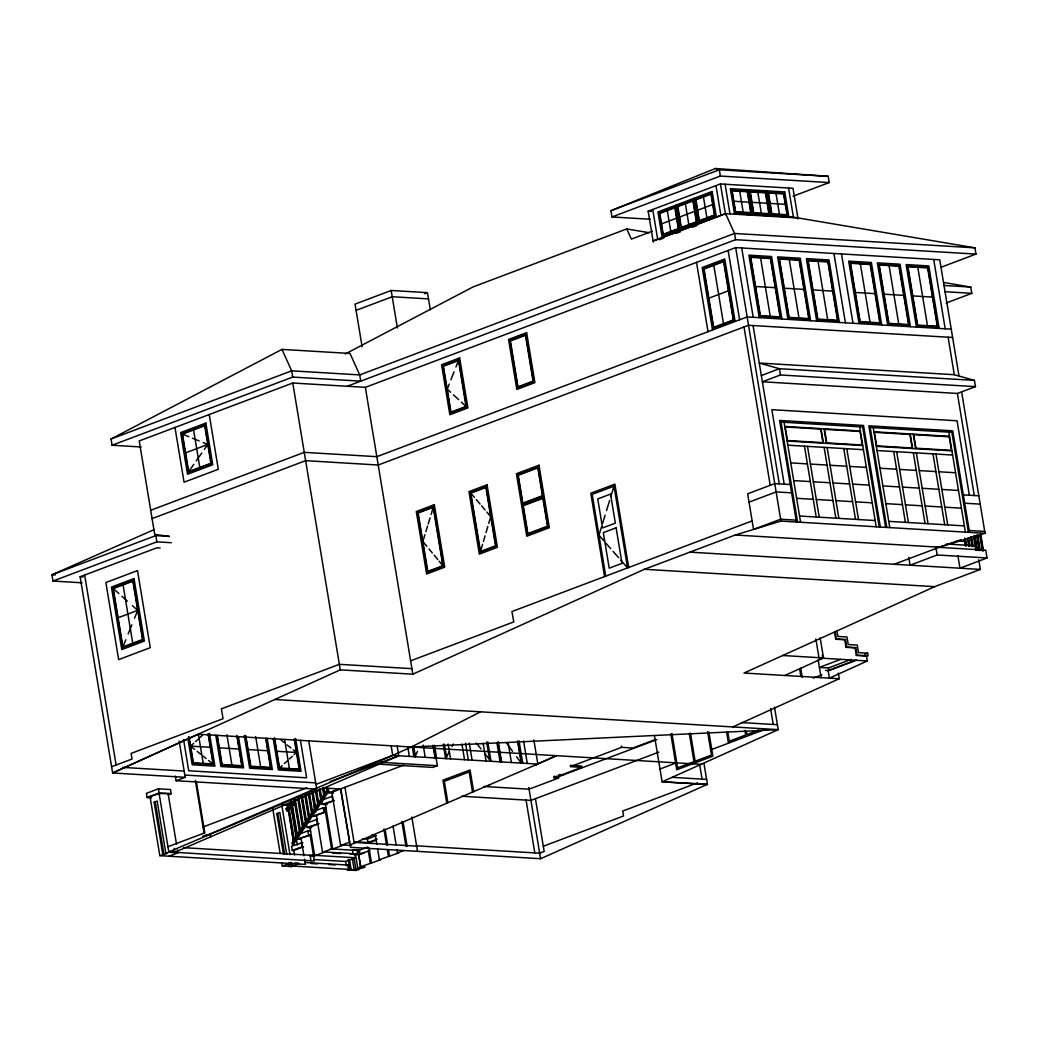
<?xml version="1.0" encoding="UTF-8"?>
<svg xmlns="http://www.w3.org/2000/svg" width="1039" height="1039" viewBox="0 0 1039 1039"><rect width="100%" height="100%" fill="white"/><g stroke="black" fill="none" stroke-linecap="round" stroke-linejoin="round"><path stroke-width="1.5" d="M431.107 514.474L433.198 507.344L418.146 513.019L427.795 571.359L442.848 565.671L433.198 507.344M480.486 551.475L470.823 493.135L485.888 487.46L495.538 545.787L480.486 551.475L482.564 544.384M483.421 541.475L485.057 535.903M486.031 532.578L487.811 526.513M488.707 523.461L490.707 516.63L486.81 512.019M424.925 534.682L422.847 541.488L426.86 546.319M425.86 531.617L427.561 526.085M428.211 523.916L430.068 517.877M601.503 526.955L598.958 535.254L603.789 540.774M602.659 523.175L605.127 515.123M606.516 510.63L609.594 500.564M610.906 496.304L614.023 486.135L592.191 494.382L605.724 576.138M449.225 384.066L447.225 389.17L450.588 392.248M450.913 379.78L454.043 371.845M455.926 367.066L458.485 360.572L443.419 366.26L451.017 412.093L466.069 406.405L458.485 360.572M122.94 646.92L113.29 588.594L132.862 581.204L142.512 639.53L122.94 646.92L125.836 639.751M128.161 633.972L131.849 624.829M134.499 618.257L137.68 610.374L132.421 605.672M417.483 751.34L415.029 756.743L413.262 746.028M449.342 751.574L445.64 758.574L443.25 744.158M452.056 746.47L453.368 743.976M288.569 808.368L293.634 842.551L288.089 809.082M296.66 837.902L297.699 837.2L296.66 837.902L291.128 804.511M299.687 833.252L300.739 832.551L299.687 833.252L294.167 799.926M302.713 828.603L303.765 827.901L302.713 828.603L297.738 798.51M305.7 823.953L306.791 823.252L305.7 823.953L301.245 797.082M308.778 819.303L309.817 818.602L308.778 819.303L304.856 795.64M321.376 799.978L320.895 800.718L319.077 789.757M326.908 787.575L326.947 791.419L326.441 788.302M312.375 814.693L312.856 813.966M318.908 804.667L318.428 805.394L316.012 790.523M324.493 796.108L323.103 787.523M288.881 810.641L286.621 810.836L286.257 808.641L291.323 801.004M293.569 801.212L287.374 810.55L286.894 807.667M288.803 810.017L289.284 809.29L294.219 839.057M295.972 799.965L288.894 810.706M291.92 842.85L327.83 788.744M329.09 788.419L292.543 843.46L294.271 843.213L292.673 842.564L294.18 842.655M293.427 842.941L296.128 838.876M307.804 821.291L309.596 818.589M328.831 791.173L293.634 844.175L292.128 844.084M188.695 471.602L210.891 463.225L204.683 425.73L182.487 434.107L188.695 471.602L193.799 464.342M196.189 460.952L201.787 453.004M204.332 449.38L207.787 444.471L203.215 442.601M194.67 749.379L190.631 746.132L193.67 743.34M195.514 741.651L198.137 739.249M199.904 737.625L202.254 735.469M274.543 737.651L279.556 767.951L282.192 765.535M284.322 763.587L286.959 761.171M289.387 758.938L292.284 756.288M293.972 754.743L296.453 752.457L293.154 749.807M111.043 439.003L281.972 349.39L350 353.455L359.715 374.91L360.754 381.157L292.725 377.079L112.069 445.25L111.043 439.003L291.686 370.832L359.715 374.91L734.573 233.45L974.933 247.84L975.972 254.087L941.347 267.153M345.247 353.961L473.2 286.868L626.764 228.931L649.154 232.71M205.345 836.005L392.729 755.405L411.327 746.976L480.576 711.832M961.62 391.859L985.037 533.306L780.951 521.084L735.274 535.007L644.427 569.281L412.834 674.194L340.273 669.856L112.628 772.977L80.133 576.749L156.915 547.787L160.136 547.969M556.449 755.665L535.436 765.003L556.19 755.782M978.777 559.813L980.361 569.424L934.684 586.658L744.002 673.038L839.239 678.727L838.304 673.103M784.822 675.48L823.498 657.947L820.148 637.712M836.914 630.504L837.902 636.452L846.967 636.998L848.227 644.544L857.292 645.089L858.539 652.635L867.617 653.18L868.046 655.817L857.071 655.154L855.824 647.609L846.746 647.063L845.499 639.505L836.434 638.972L835.2 631.53L834.447 631.803L835.681 639.245L844.746 639.79L845.993 647.349L855.071 647.881L856.318 655.44L866.539 656.051L867.357 660.973L829.408 678.142L828.148 670.532L856.201 659.947M732.859 726.923L839.239 678.727M340.441 788.991L350.533 847.343L540.579 858.721L707.416 784.328L662.103 781.822L654.453 735.638M154.149 529.591L51.95 574.801L52.989 581.048L82.133 582.801M308.739 740.82L316.739 789.146L168.786 851.876L174.838 852.253L398.781 755.769L397.184 746.158M349.727 845.045L537.838 763.938M398.781 755.769L330.259 781.523M650.388 219.255L611.971 216.956L610.932 210.696L715.416 168.513L828.174 176.318L829.2 182.565L793.082 196.202M167.928 846.733L204.813 832.81L196.332 781.575M725.573 213.592L653.102 240.996L725.599 213.644L797.9 217.917M430.315 309.83L427.458 292.647L391.183 290.478L355.052 304.102L362.117 346.753M610.932 210.696L719.326 169.799L828.174 176.318M356.091 310.362L392.223 296.725L428.497 298.894M611.971 216.956L720.365 176.046L829.2 182.565M424.457 293.777L427.458 292.647M653.271 242.009L648.18 211.216L720.443 183.955L793.004 188.293L798.069 218.93M661.518 223.866L676.571 218.177M679.571 217.047L694.636 211.359M697.637 210.229L712.702 204.54M652.453 231.165L631.374 239.113L626.764 228.931M659.336 239.723L663.856 238.022M675.895 233.476L680.415 231.775M692.455 227.229L696.974 225.528M958.971 375.858L939.763 259.815L735.677 247.607L365.351 387.352L292.777 383.014L139.226 440.952L154.694 534.384L155.824 535.605L156.863 541.851L171.305 542.722M347.208 386.261L735.599 239.697L975.972 254.087M185.591 452.861L207.787 444.471M708.858 298.193L728.43 290.803M150.707 510.279L304.258 452.342L376.819 456.679L747.158 316.934L951.243 329.155M152.084 518.617L305.635 460.667L378.196 465.017L748.535 325.272L952.62 337.48M52.989 581.048L156.863 541.851M946.126 303.024L971.803 293.323L970.777 287.076L943.568 282.478M118.121 617.75L137.68 610.374M761.34 375.534L779.406 368.715L974.426 380.391L975.452 386.638L957.4 393.456L762.379 381.781L780.445 374.975L975.452 386.638M522.578 503.772L542.89 496.11M522.825 505.331L543.15 497.668M749.028 502.149L776.12 491.928L791.614 492.85M752.132 520.903L511.928 611.542L513.786 621.906L410.626 660.83M111.589 766.73L132.057 759.002L131.122 753.405L223.047 718.715L221.411 708.819L339.35 664.324L411.912 668.661M175.383 776.042L176.149 780.731L185.189 777.315L179.176 741.015M168.214 794.835L171.227 793.692L170.539 789.536L158.448 788.809L146.408 793.354L147.096 797.523L151.629 797.783M147.096 797.523L159.136 792.978L171.227 793.692M148.603 796.952L159.136 793.627L168.85 852.266L177.916 852.811L177.435 849.863M157.629 793.536L169.721 793.601M162.863 854.798L154.149 802.147L157.162 801.017L165.837 853.396L166.967 853.474L159.811 855.668L150.11 797.043M689.857 552.151L894.189 564.255L939.36 547.215L985.037 533.306M203.047 826.979L306.856 787.809M315.96 784.38L392.729 755.405L537.851 764.094L533.864 740.002M935.866 547.176L985.751 550.163L987.05 557.969L937.165 554.982L910.06 565.216L908.774 557.398M202.579 836.304L207.099 834.603M165.837 853.396L168.85 852.266M292.375 805.706L293.881 805.134L293.414 802.355M286.257 808.641L287.011 808.355M328.103 788.562L328.805 792.731L339.337 788.757M286.322 809.03L287.076 808.745M403.677 765.133L331.818 792.25L340.636 845.538L341.779 845.616L332.74 849.019L325.272 803.887L334.298 800.485L322.246 804.368L321.558 800.199L332.48 796.251M283.504 854.045L276.803 813.589L279.816 812.459L286.764 854.461M168.889 856.214L177.916 852.811M316.622 816.057L313.44 815.862L312.752 811.693L323.285 807.719L325.934 807.887M987.05 557.969L959.958 568.19L957.88 555.696M436.094 758.054L437.354 765.704L432.847 767.405L379.469 764.21M313.44 815.862L325.48 811.979L316.453 815.394L322.571 852.357L323.713 852.435L314.674 855.837L310.09 855.565M317.116 819.381L306.193 823.33L306.895 827.499L311.726 827.797M306.895 827.499L318.934 823.615L309.908 827.031L314.674 855.837M310.57 831.018L307.921 830.862L297.388 834.837L298.076 839.005L301.258 839.2M298.076 839.005L310.129 835.122L314.401 860.98L168.786 851.902M299.583 838.434L310.129 835.122M835.681 639.245L836.434 638.972M302.881 842.59L291.582 846.188L292.284 850.357L293.79 850.447L294.569 855.136M844.746 639.79L845.499 639.505M292.284 850.357L302.44 846.681M293.037 850.733L303.57 846.759M845.993 647.349L846.746 647.063M855.071 647.881L855.824 647.609M281.764 862.877L282.296 866.071L291.323 862.669M310.479 856.578L313.492 855.448M322.571 852.357L331.61 848.954L324.791 807.81M340.636 845.538L349.675 842.135L340.844 788.848M288.946 862.902L289.465 866.006L288.335 866.435L291.362 866.617L298.881 863.773M840.473 659.453L819.407 667.415L828.473 667.947L851.058 659.427M362.624 838.746L367.39 839.031L376.43 835.616M856.318 655.44L857.071 655.154M864.604 654.323L867.617 653.18M366.572 843.097L377.118 839.122M655.505 739.495L632.92 748.015L621.582 747.34L570.398 766.652L581.736 767.327L581.528 766.029L570.19 765.353M375.611 840.356L368.092 843.187L367.39 839.031M825.511 670.376L828.914 670.584L856.006 660.362M813.173 678.103L821.875 674.818M357.819 850.149L357.065 850.434L357.754 854.603L369.806 850.72M330.272 848.837L358.585 850.525L367.715 847.084M553.865 776.471L554.086 777.769L581.736 767.327M656.817 739.599L558.969 776.523L555.943 776.341M558.398 776.743L558.618 778.042L529.072 789.185L483.875 786.484M350.039 854.136L359.273 854.694L364.221 852.824M313.804 859.552L345.61 861.448L355.39 857.759L354.728 853.759L353.221 854.331L352.533 850.162L359.338 850.24L360.026 854.409L358.507 854.318L360.585 866.812L365.118 867.084L357.961 869.292L355.377 853.733M352.39 858.993L354.182 869.89L347.013 869.942L348.52 869.383L347.805 865.045L346.299 865.617L345.61 861.448M658.882 752.106L530.929 800.394L461.654 796.238M377.599 848.85L379.391 859.708L380.534 859.773L359.832 867.097L360.962 867.162M379.391 859.708L398.599 852.967L397.456 852.889L396.937 849.733M397.456 852.889L403.483 850.616M361.715 866.877L354.182 869.721L292.868 866.045L292.388 863.162M354.182 869.89L353.052 870.305L356.078 870.487L359.091 869.357L357.961 869.292M758.743 730.092L746.833 734.586L746.327 731.508M659.986 769.016L675.636 763.107M711.767 749.483L763.094 730.105M697.572 782.809L622.712 811.056L623.53 815.979L543.319 846.253M940.113 546.93L960.932 539.696M411.34 747.002L778.211 729.651L774.484 707.169M733.898 201.254L749.015 202.163M752.028 202.345L767.146 203.254M770.172 203.423L785.289 204.332M648.18 211.216L651.401 211.411M943.646 285.452L970.777 287.076M944.685 291.699L971.803 293.323M755.587 286.504L775.237 287.673M784.315 288.219L803.965 289.4M812.654 289.92L832.681 291.115M855.357 292.478L875.02 293.647M884.085 294.193L903.735 295.375M912.424 295.894L932.464 297.089M974.426 380.391L954.296 374.702L759.275 363.04L779.406 368.715L780.445 374.975M784.744 426.432L860.331 430.964M873.929 431.769L949.516 436.302M787.159 441.017L862.747 445.549M876.345 446.354L951.932 450.887M787.848 445.186L863.435 449.705M877.033 450.523L952.62 455.043M790.77 462.887L807.407 463.888M810.433 464.069L827.057 465.069M830.083 465.251L846.707 466.238M849.733 466.42L866.357 467.42M879.968 468.225L896.592 469.225M899.618 469.407L916.255 470.407M919.268 470.589L935.905 471.576M938.918 471.758L955.555 472.758M793.705 480.602L810.342 481.589M813.355 481.771L829.992 482.771M833.018 482.953L849.642 483.953M852.668 484.135L869.292 485.122M882.903 485.94L899.527 486.927M902.553 487.109L919.177 488.109M922.203 488.291L938.827 489.291M941.854 489.473L958.49 490.46M790.237 484.525L774.743 483.59L747.651 493.811L753.548 529.435L780.64 519.214L796.134 520.136M963.335 494.876L978.829 495.798M112.069 445.25L141.226 446.991M964.712 503.214L980.206 504.136M796.64 498.304L813.264 499.304M816.29 499.486L832.914 500.473M835.94 500.655L852.577 501.655M855.591 501.837L872.228 502.837M885.825 503.642L902.462 504.642M905.489 504.824L922.113 505.811M925.139 505.993L941.763 506.993M944.789 507.175L961.413 508.175M799.575 516.019L875.15 520.539M888.761 521.357L964.348 525.877M969.231 530.5L984.725 531.423M959.244 540.825L965.205 541.176M957.062 540.864L965.101 541.358L965.88 546.033M946.464 544.02L975.426 545.761L976.205 550.449M735.274 535.007L939.36 547.215M894.189 564.255L980.361 569.424M644.427 569.281L934.684 586.658M55.184 574.996L51.95 574.801L155.824 535.605L169.435 536.423L154.694 534.384M80.133 576.749L83.159 576.931M782.679 655.505L823.498 657.947L818.148 659.856L821.096 677.649M741.547 722.573L777.393 724.715M274.803 699.507L778.211 729.651L662.103 781.822L707.455 784.536L703.987 763.6M701.585 764.366L198.176 734.248L112.628 772.977L185.189 777.315M190.631 746.132L210.281 747.301M219.359 747.846L239.009 749.028M248.074 749.574L267.724 750.742M276.803 751.288L296.453 752.457M672.233 777.341L706.598 779.393M380.793 762.314L437.354 765.704M558.943 774.549L563.476 774.821M554.086 777.769L558.618 778.042M208.034 733.664L213.047 763.977L193.397 762.795L189.124 737.041M279.556 767.951L299.206 769.133L294.193 738.833M489.304 785.328L487.473 786.12M122.602 767.392L184.15 771.068M184.812 775.055L315.713 782.886M324.272 788.017L340.883 789.017M176.149 780.731L316.739 789.146M328.805 792.731L333.571 793.017M322.246 804.368L327.09 804.654M284.803 804.589L289.336 804.861M287.829 805.433L281.79 805.069L289.998 854.668M288.387 807.524L288.167 806.589M154.149 802.147L155.292 802.225L163.954 854.603M312.752 811.693L315.934 811.888M276.803 813.589L277.933 813.667L284.634 854.11M372.053 834.694L375.287 834.888L376.832 844.2M355.325 841.772L368.079 842.538M416.613 845.824L539.67 853.188L544.176 851.473L535.436 798.679M354.455 842.421L416.665 846.149M294.102 841.811L294.466 840.629M341.558 844.902L351.156 845.473M322.934 851.863L359.26 854.032M332.558 853.097L340.506 853.577M312.453 855.188L355.39 857.759M183.409 847.655L314.622 855.513M304.869 862.474L347.805 865.045M311.31 863.526L317.674 863.903M328.805 864.565L335.168 864.955M294.725 862.864L298.881 863.123M159.811 855.668L305.375 864.383L304.505 859.175M289.465 866.006L282.296 866.071M867.357 660.973L822.745 658.232L822.278 655.401M790.185 216.606L974.933 247.84M715.416 168.513L719.326 169.799L720.365 176.046M182.487 434.107L188.89 436.731M192.423 438.185L199.202 440.952M208.514 760.496L213.047 763.977M281.075 740.106L284.011 742.456M287.076 744.924L290.92 748.015M197.111 751.34L200.605 754.145M202.956 756.028L206.073 758.535M113.29 588.594L118.875 593.581M121.927 596.308L127.355 601.152M453.407 394.833L458.641 399.612M461.368 402.119L466.069 406.405M605.997 543.293L610.685 548.644M613.075 551.371L618.647 557.722M620.815 560.216L627.556 567.904L614.023 486.135M470.823 493.135L474.446 497.408M476.291 499.603L480.044 504.032M481.602 505.876L485.07 509.967M429.003 548.917L432.289 552.904M434.172 555.19L437.757 559.502M439.133 561.177L442.848 565.671M476.239 743.002L481.044 748.95M484.875 753.704L490.992 761.288L487.811 742.067M506.162 742.521L512.578 751.288M516.578 756.756L521.227 763.094L517.565 741.002M725.56 213.553L734.573 233.45L735.599 239.697M281.972 349.39L291.686 370.832L292.725 377.079M948.088 337.207L954.296 374.702M957.4 393.456L974.296 495.538M980.634 533.488L983.491 550.761M980.322 535.02L982.933 550.735M980.309 535.098L982.673 549.384M979.738 535.072L982.362 550.943M933.71 259.451L945.191 328.792M977.66 534.812L980.232 550.345M977.089 534.773L979.66 550.54M976.751 536.384L979.089 550.514M969.374 495.239L957.049 420.769L771.86 409.678L784.198 484.161M974.803 535.825L977.18 550.215M974.582 535.592L976.946 549.865M974.024 535.553L976.374 550.047M939.139 328.428L928.801 265.932L906.125 264.568L916.463 327.064M973.686 537.202L975.816 550.008M971.608 536.942L973.166 546.358M971.049 536.903L972.608 546.579M970.465 537.02L972.036 546.54M969.543 532.371L952.724 430.821L868.825 425.795L885.644 527.357M968.4 532.306L951.854 432.315L870.214 427.432L886.774 527.422M968.621 538.176L969.906 545.943M968.049 538.137L969.335 546.137M967.465 538.267L968.764 546.111M948.828 432.133L965.387 532.124M965.569 539.111L966.621 545.462M965.01 539.085L966.062 545.423M964.699 538.085L966.049 545.644M964.426 539.202L965.491 545.605M917.801 267.335L927.463 325.662M935.996 454.056L947.724 524.877M932.97 453.874L944.698 524.695M910.424 326.714L900.073 264.218L877.397 262.854L887.748 325.35M936.126 548.735L937.165 554.982M889.085 265.62L898.735 323.947M913.242 434.133L915.645 448.705M916.346 452.874L928.061 523.708M910.216 433.951L912.632 448.523M913.32 452.692L925.048 523.526M881.695 324.986L871.357 262.49L848.681 261.14L859.019 323.636M896.683 451.705L908.411 522.526M893.67 451.523L905.385 522.344M860.357 263.893L870.02 322.233M873.241 427.613L889.8 527.604M841.499 253.945L852.98 323.272M880.345 527.033L863.539 425.483L779.64 420.457L796.445 522.02M833.94 253.49L845.421 322.817M879.215 526.968L862.656 426.977L781.029 422.094L797.575 522.085M859.643 426.795L876.189 526.786M839.369 322.454L829.018 259.958L806.342 258.607L816.693 321.103M818.031 261.36L827.693 319.687M846.798 448.718L858.526 519.539M843.772 448.536L855.5 519.357M810.654 320.739L800.303 258.243L777.627 256.88L787.978 319.376M788.575 188.033L793.484 217.645M824.044 428.795L826.46 443.367M827.148 447.536L838.876 518.37M821.018 428.613L823.433 443.185M824.122 447.354L835.85 518.188M789.302 259.646L798.965 317.973M776.003 193.462L779.458 214.294M766.587 190.838L770.73 215.839M807.498 446.367L819.226 517.188M804.472 446.186L816.199 517.006M781.925 319.012L771.574 256.516L748.898 255.165L759.249 317.661M757.873 192.384L761.314 213.216M760.587 257.932L770.237 316.259M828.473 667.947L828.914 670.584M748.457 189.747L752.587 214.748M784.055 422.276L800.601 522.266M815.875 638.998L818.966 657.674M739.729 191.293L743.171 212.125M741.729 247.97L753.197 317.298M753.067 325.545L779.276 483.862M725.092 184.228L729.988 213.852M735.677 247.607L780.951 521.084M720.443 183.955L725.534 214.748M800.705 668.22L802.225 677.376M744.015 326.973L770.224 485.291M799.588 668.687L800.861 676.35M728.144 250.451L739.625 319.778M715.962 185.643L720.897 215.411M735.105 321.48L724.767 258.984L702.182 267.504L712.533 329.999M703.442 196.968L706.897 217.8M713.819 265.335L723.482 323.661M694.065 198.293L698.208 223.294M770.6 708.52L773.237 724.469M696.533 262.373L708.014 331.701M685.376 203.787L688.831 224.619M675.999 205.112L680.142 230.113M667.311 210.605L670.765 231.437M744.95 730.391L745.703 735.015L729.339 741.184L727.807 731.963M652.739 209.501L657.661 239.269M726.677 732.391L728.469 743.171M708.897 732.183L712.871 756.171L676.74 769.795L670.791 733.885M707.611 731.599L711.481 755.028L695.117 761.21L690.454 733.092M699.715 764.912L702.065 779.133M689.325 733.508L693.987 761.639L677.61 767.808L671.921 733.443M628.686 567.476L614.893 484.148L590.801 493.239L604.594 576.567M621.374 746.041L621.582 747.34M554.423 776.25L554.644 777.562M523.565 741.041L527.28 763.457M528.851 787.887L540.579 858.721M519.032 740.768L522.734 763.184M518.058 741.703L521.604 763.12M526.059 800.095L534.799 852.889M508.162 742.924L511.396 762.509M498.213 741.625L501.577 761.912M498.045 742.807L501.201 761.899M496.889 742.612L500.058 761.821M486.668 741.95L489.863 761.21M483.122 743.119L486.083 760.99M469.264 743.015L472.096 760.158M391.183 290.478L397.392 327.986M473.641 791.614L470.057 769.964L442.952 780.185L446.77 803.199M465.537 743.093L468.316 759.925M472.524 792.095L469.186 771.951L444.341 781.328L447.887 802.718M461.952 744.119L464.537 759.704M448.095 744.015L450.549 758.86M444.38 744.171L446.77 758.639M434.445 745.223L436.575 758.028M433.406 745.716L435.432 757.963M432.964 745.314L435.055 757.938M365.351 387.352L412.834 674.194M423.198 745.067L425.237 757.353M413.769 746.846L415.405 756.756M412.301 747.067L413.899 756.665M407.769 746.794L409.366 756.392M411.834 817.018L417.522 851.357M391.183 746.067L392.729 755.405M402.989 821.537L407.119 846.434M401.859 821.472L405.976 846.369M393.015 825.992L396.158 844.98M385.053 829.161L387.703 845.162M388.508 849.967L389.56 856.37M383.923 829.096L386.573 845.097M387.365 849.902L388.43 856.305M292.777 383.014L340.273 669.856M368.975 847.915L371.494 863.188M368.3 850.629L370.365 863.123M358.585 850.525L359.273 854.694M358.65 854.149L360.715 866.591M344.961 787.289L354.208 843.123M353.961 857.695L355.819 868.89M349.623 860.37L351.169 869.708M348.234 859.24L350.039 870.124M332.103 796.225L332.792 800.394M323.674 787.562L324.713 793.809M323.194 788.289L324.233 794.536M322.622 788.263L323.921 796.069M320.129 789.069L321.674 798.459M323.285 807.719L323.973 811.888M319.557 789.03L321.454 800.757M316.57 790.549L318.648 803.095M315.531 791.25L317.869 805.368M313.025 792.03L315.622 807.745M312.453 792.004L314.83 810.017L311.973 792.731M312.544 792.757L315.401 810.043M316.739 819.355L317.427 823.524M309.466 793.497L312.583 812.381M300.427 740.326L306.635 777.821L188.721 770.769L183.552 739.521M308.986 794.225L312.284 813.927M308.414 794.186L311.804 814.654M305.908 794.952L309.557 817.031M305.336 794.913L309.077 817.758M295.634 738.495L301.063 771.302L278.387 769.938L273.218 738.69M294.764 739.989L299.674 769.665L279.27 768.444L274.348 738.768M302.349 796.394L306.531 821.68M307.921 830.862L308.609 835.031M301.726 796.355L306.05 822.407M310.038 855.24L310.947 860.773M298.777 797.822L303.505 826.317M298.219 797.783L302.933 826.291M295.219 799.238L300.466 830.966M294.647 799.199L299.907 830.927M301.089 838.525L303.946 855.811M284.621 739.755L289.387 768.535M301.375 842.499L302.063 846.668M292.18 803.822L297.44 835.603M291.608 803.783L296.868 835.577M291.115 807.186L297.375 844.98M290.647 862.292L291.362 866.617M267.179 738.339L272.348 769.587L249.672 768.224L244.243 735.417M266.036 738.261L270.958 767.951L250.542 766.73L245.373 735.482M265.724 738.625L270.491 767.405L250.841 766.237L245.814 735.937M209.229 414.535L218.294 469.29L184.046 482.213L174.981 427.458M272.75 808.485L280.166 853.279M255.646 736.521L260.659 766.821M193.579 429.912L199.787 467.42M238.451 736.612L243.62 767.86L220.943 766.509L215.774 735.261M237.321 736.547L242.23 766.237L221.827 765.016L216.904 735.326M236.749 735.391L241.762 765.691L222.112 764.509L217.346 735.729M226.918 734.807L231.944 765.107M209.462 733.339L214.904 766.146L192.228 764.782L187.825 738.222M208.592 734.833L213.502 764.509L193.098 763.288L188.708 736.729M198.449 734.599L203.215 763.379M210.112 833.46L210.67 836.863M195.319 780.302L204.06 833.096M168.214 794.173L176.487 844.149M174.188 848.382L174.838 852.253M158.448 788.809L159.136 792.978M123.07 584.892L132.732 643.232M84.653 575.048L116.108 765.029M529.124 787.744L528.643 788.393L529.124 787.744M712.131 191.475L657.934 211.93L662.077 236.931L716.274 216.476L712.131 191.475M675.129 207.099L659.323 213.06L662.947 234.944L678.753 228.97L675.129 207.099M693.195 200.28L677.389 206.242L681.013 228.125L696.818 222.151L693.195 200.28M711.26 193.462L695.455 199.436L699.078 221.307L714.884 215.346L711.26 193.462M674.843 207.761L659.791 213.45L663.233 234.282L678.285 228.593L674.843 207.761M692.909 200.943L677.857 206.631L681.298 227.463L696.351 221.775L692.909 200.943M710.975 194.124L695.922 199.813L699.364 220.645L714.416 214.956L710.975 194.124M205.852 423.081L180.63 432.588L187.527 474.252L212.748 464.745L205.852 423.081M204.982 425.068L182.02 433.731L188.397 472.264L211.359 463.602L204.982 425.068M459.641 357.923L441.575 364.741L449.848 414.743L467.914 407.924L459.641 357.923M526.63 332.649L508.565 339.467L516.838 389.456L534.903 382.638L526.63 332.649M458.77 359.91L442.965 365.884L450.718 412.756L466.524 406.781L458.77 359.91M525.76 334.636L509.954 340.597L517.708 387.469L533.527 381.508L525.76 334.636M525.474 335.298L510.422 340.974L518.006 386.807L533.059 381.131L525.474 335.298M723.897 260.971L703.572 268.646L713.403 328.012L733.729 320.35L723.897 260.971M723.599 261.633L704.039 269.023L713.689 327.35L733.261 319.96L723.599 261.633M137.499 570.606L105.887 582.528L118.641 659.609L150.265 647.674L137.499 570.606M134.018 578.554L111.433 587.074L121.784 649.57L144.369 641.05L134.018 578.554M133.148 580.541L112.822 588.217L122.654 647.583L142.979 639.907L133.148 580.541M434.354 504.694L416.288 511.513L426.639 574.009L444.705 567.19L434.354 504.694M487.044 484.81L468.979 491.629L479.33 554.125L497.395 547.306L487.044 484.81M538.981 465.212L516.396 473.732L526.747 536.228L549.332 527.708L538.981 465.212M433.484 506.681L417.678 512.643L427.51 572.021L443.315 566.047L433.484 506.681M486.174 486.797L470.368 492.759L480.2 552.138L496.006 546.163L486.174 486.797M538.111 467.199L517.786 474.875L527.617 534.241L547.943 526.565L538.111 467.199M537.825 467.862L518.253 475.252L522.864 503.11L542.436 495.72L537.825 467.862M542.865 498.33L523.292 505.72L527.903 533.578L547.475 526.189L542.865 498.33M610.542 494.096L597.75 498.928L602.555 527.955L615.348 523.124L610.542 494.096M616.114 527.799L603.321 532.617L609.205 568.19L622.01 563.359L616.114 527.799M784.731 191.929L730.313 188.669L734.456 213.67L788.874 216.917L784.731 191.929M747.573 191.254L731.703 190.293L735.326 212.177L751.197 213.125L747.573 191.254M765.717 192.332L749.846 191.384L753.47 213.255L769.341 214.203L765.717 192.332M783.861 193.423L767.99 192.475L771.6 214.346L787.484 215.294L783.861 193.423M747.288 191.747L732.17 190.838L735.612 211.67L750.729 212.579L747.288 191.747M765.431 192.838L750.314 191.929L753.756 212.761L768.873 213.657L765.431 192.838M783.562 193.916L768.444 193.007L771.899 213.839L787.017 214.748L783.562 193.916M770.704 258.023L750.301 256.789L760.119 316.168L780.536 317.389L770.704 258.023M799.433 259.737L779.016 258.516L788.848 317.882L809.251 319.103L799.433 259.737M828.148 261.451L807.745 260.231L817.563 319.609L837.979 320.83L828.148 261.451M870.474 263.984L850.071 262.763L859.902 322.142L880.306 323.363L870.474 263.984M899.203 265.711L878.786 264.49L888.618 323.856L909.034 325.077L899.203 265.711M927.918 267.426L907.515 266.205L917.346 325.571L937.749 326.791L927.918 267.426M770.406 258.516L750.755 257.334L760.418 315.674L780.068 316.843L770.406 258.516M799.134 260.231L779.484 259.062L789.133 317.389L808.797 318.557L799.134 260.231M827.862 261.958L808.199 260.776L817.862 319.103L837.512 320.285L827.862 261.958M870.188 264.49L850.538 263.309L860.188 321.635L879.838 322.817L870.188 264.49M898.904 266.205L879.254 265.023L888.916 323.363L908.567 324.532L898.904 266.205M927.632 267.919L907.982 266.75L917.632 325.077L937.282 326.259L927.632 267.919M820.732 429.107L785.198 426.977L787.445 440.523L822.966 442.653L820.732 429.107M860.032 431.458L824.511 429.328L826.745 442.874L862.279 445.004L860.032 431.458M909.917 434.445L874.396 432.315L876.643 445.861L912.164 447.991L909.917 434.445M949.23 436.796L913.697 434.666L915.943 448.212L951.464 450.342L949.23 436.796"/></g></svg>
